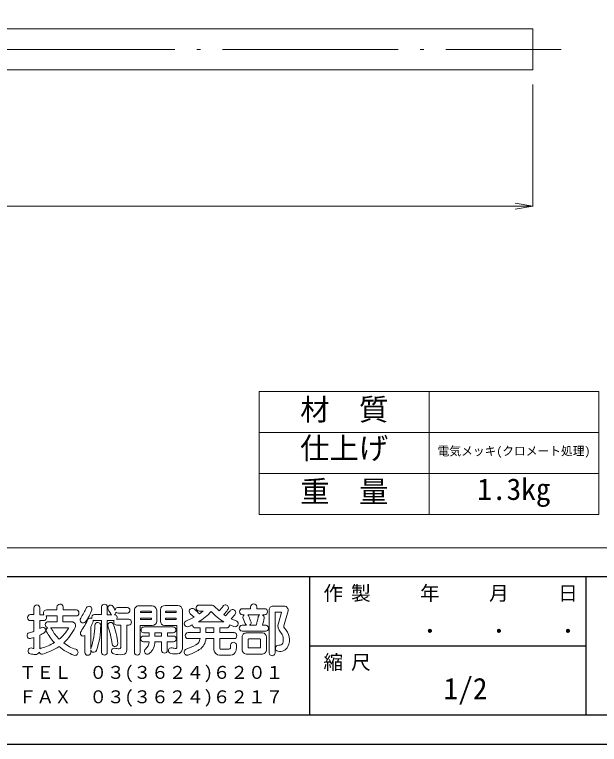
# Model space of a CAD drawing. Units: millimetres at full size, sheet at 1:5; details may follow other scales. Extents: x -1929 to 1929, y -742 to 742.
# Drawn here: x 1113.1 to 1312.8, y -714.2 to -465.1 of the extents above; entities that cross this region are included whole.
import ezdxf
from ezdxf.enums import TextEntityAlignment as Align

# ---------------------------------------------------------------- set-up
doc = ezdxf.new("R2010")
doc.units = ezdxf.units.MM
doc.header["$LTSCALE"] = 5
doc.linetypes.add('LONG_DASHED_DOTTED', pattern=[15.25, 12, -1.5, 0.25, -1.5])
for name, color, linetype, lineweight in [('0-0_中心線等', 4, 'LONG_DASHED_DOTTED', 13), ('0-1_all', 2, 'Continuous', 13), ('0-3_寸法', 4, 'Continuous', 9), ('0-4_レイヤ14', 7, 'Continuous', 13)]:
    doc.layers.add(name, color=color, linetype=linetype, lineweight=lineweight)
doc.styles.add('ＭＳ ゴシック', font='')
doc.styles.get('ＭＳ ゴシック').set_extended_font_data('MS Gothic')

msp = doc.modelspace()

# ---------------------------------------------------------------- linework, layer by layer
at = {"layer": '0-0_中心線等'}
msp.add_line((726.595, -476.949), (1299.762, -476.949), dxfattribs=at)
at = {"layer": '0-1_all'}
for p, q in [((1290.062, -469.949), (750.062, -469.949)), ((1290.062, -469.949), (1290.062, -483.949)), ((1290.062, -483.949), (750.062, -483.949))]:
    msp.add_line(p, q, dxfattribs=at)
at = {"layer": '0-1_all', "color": 4, "lineweight": 18}
msp.add_line((1885.637, -647.026), (572.304, -647.026), dxfattribs=at)
at = {"layer": '0-1_all', "lineweight": 25}
for p, q in [((1885.637, -657.026), (572.304, -657.026)), ((1213.886, -657.026), (1213.886, -704.167)), ((1308.167, -657.026), (1308.167, -704.167)), ((1308.167, -680.596), (1213.886, -680.596)), ((1885.637, -704.167), (572.304, -704.167))]:
    msp.add_line(p, q, dxfattribs=at)
at = {"layer": '0-1_all', "color": 7}
for p, q in [((1151.676, -667.404), (1148.3, -667.393)), ((1155.748, -666.842), (1160.068, -666.842)), ((1164.554, -666.72), (1168.874, -666.72)), ((1176.264, -666.586), (1180.152, -666.586)), ((1201.32, -666.975), (1205.291, -666.972)), ((1148.505, -669.387), (1151.727, -669.398)), ((1154.056, -682.682), (1154.056, -668.282)), ((1156.176, -669.178), (1156.176, -668.89)), ((1156.428, -668.71), (1159.668, -668.71)), ((1161.688, -668.39), (1161.688, -672.098)), ((1162.898, -672.084), (1162.898, -668.196)), ((1164.708, -669.178), (1164.708, -668.89)), ((1164.924, -668.71), (1168.164, -668.71)), ((1170.422, -668.268), (1170.422, -681.552)), ((1174.418, -670.734), (1173.129, -669.574)), ((1177.524, -668.638), (1176.264, -668.638)), ((1184.544, -669.862), (1185.2, -670.269)), ((1190.952, -669.934), (1191.525, -669.934)), ((1196.9, -669.934), (1192.734, -669.931)), ((1197.8, -669.934), (1198.512, -669.934)), ((1200.024, -682.743), (1200.024, -668.271)), ((1202.076, -669.146), (1202.098, -682.725)), ((1204.19, -669.024), (1202.184, -669.027)), ((1203.228, -672.771), (1204.287, -669.146)), ((1206.504, -668.595), (1205.036, -673.671)), ((1152.188, -671.432), (1147.983, -671.432)), ((1159.668, -671.59), (1156.176, -671.59)), ((1175.904, -672.346), (1184.58, -672.346)), ((1191.172, -671.155), (1191.888, -672.955)), ((1131.423, -674.362), (1125.436, -674.359)), ((1139.141, -681.53), (1139.141, -674.056)), ((1156.036, -673.61), (1156.036, -682.718)), ((1160.14, -673.61), (1156.036, -673.61)), ((1157.364, -674.074), (1167.264, -674.074)), ((1168.478, -673.596), (1164.374, -673.596)), ((1168.478, -681.192), (1168.478, -673.596)), ((1188.036, -673.93), (1186.578, -673.315)), ((1192.32, -673.477), (1190.805, -673.477)), ((1193.375, -673.48), (1195.622, -673.466)), ((1198.764, -673.498), (1197.756, -673.498)), ((1121.796, -676.846), (1121.8, -681.552)), ((1137.147, -676.972), (1137.136, -682.804)), ((1190.808, -675.514), (1198.764, -675.514)), ((1190.841, -681.89), (1190.841, -677.498)), ((1192.209, -676.13), (1197.789, -676.13)), ((1199.121, -677.498), (1199.121, -681.89)), ((1159.092, -679.114), (1157.148, -679.114)), ((1176.444, -678.07), (1172.376, -678.07)), ((1192.932, -681.087), (1192.932, -678.279)), ((1193.04, -678.171), (1196.964, -678.171)), ((1197.072, -678.279), (1197.072, -681.087)), ((1139.141, -682.905), (1139.141, -681.912)), ((1183.464, -681.706), (1186.344, -681.71)), ((1196.964, -681.195), (1193.04, -681.195)), ((1186.884, -683.686), (1183.104, -683.686)), ((1197.789, -683.33), (1192.209, -683.33))]:
    msp.add_line(p, q, dxfattribs=at)
at = {"layer": '0-1_all', "lineweight": 25}
msp.add_lwpolyline([(1895.637, 219.167), (1895.637, -714.167), (562.304, -714.167)], dxfattribs=at)
at = {"layer": '0-1_all', "color": 7}
for points in [[(1118.556, -669.862), (1119.744, -669.862), (1119.744, -667.558)], [(1121.76, -667.558), (1121.76, -669.898), (1123.02, -669.898)], [(1124.028, -668.278), (1127.592, -668.278), (1127.592, -667.306)], [(1129.68, -667.234), (1129.68, -668.242), (1134.18, -668.242)], [(1142.835, -667.188), (1142.835, -669.852), (1140.372, -669.844)], [(1146.284, -669.888), (1144.779, -669.888), (1144.779, -667.224)], [(1193.724, -667.234), (1193.724, -667.846), (1190.952, -667.846)], [(1198.516, -667.85), (1195.812, -667.846), (1195.812, -667.198)], [(1159.848, -668.926), (1159.848, -669.178), (1156.176, -669.178)], [(1168.308, -668.962), (1168.308, -669.178), (1164.708, -669.178)], [(1188.328, -669.895), (1187.079, -671.277), (1188.972, -672.058)], [(1119.744, -675.55), (1119.744, -671.914), (1118.556, -671.914)], [(1123.056, -671.914), (1121.764, -671.911), (1121.764, -674.611), (1122.444, -674.258)], [(1124.644, -672.314), (1127.636, -672.31), (1127.636, -670.334), (1123.87, -670.334)], [(1134.144, -670.33), (1129.644, -670.33), (1129.644, -672.346), (1132.632, -672.346)], [(1140.372, -671.893), (1142.799, -671.868), (1142.799, -682.776)], [(1144.775, -682.722), (1144.779, -671.868), (1147.148, -671.868)], [(1156.176, -671.59), (1156.176, -671.122), (1159.848, -671.122), (1159.848, -671.41)], [(1164.672, -671.41), (1164.672, -671.122), (1168.344, -671.122), (1168.344, -671.59), (1164.888, -671.59)], [(1147.994, -673.426), (1149.444, -673.441), (1149.444, -681.073)], [(1151.424, -681.937), (1151.424, -673.477), (1152.191, -673.491)], [(1172.376, -676.018), (1176.444, -676.018), (1176.444, -674.434), (1174.968, -674.434)], [(1185.588, -674.434), (1183.176, -674.434), (1183.176, -676.018), (1188.072, -676.018)], [(1157.148, -677.17), (1159.092, -677.17), (1159.092, -676.09), (1157.364, -676.09)], [(1167.264, -676.09), (1165.32, -676.09), (1165.32, -677.17), (1167.408, -677.17)], [(1119.748, -681.271), (1119.744, -677.674), (1118.52, -678.034)], [(1163.34, -682.102), (1163.34, -679.114), (1161.036, -679.114)], [(1167.408, -679.15), (1165.284, -679.15), (1165.284, -682.102)], [(1181.16, -681.922), (1181.16, -678.07), (1178.46, -678.07)], [(1188.072, -678.07), (1183.212, -678.07), (1183.212, -681.454)]]:
    msp.add_lwpolyline(points, dxfattribs=at)
for points in [[(1178.46, -676.018), (1178.46, -674.434), (1181.16, -674.434), (1181.16, -676.018)], [(1161.036, -677.17), (1161.036, -676.09), (1163.34, -676.09), (1163.34, -677.17)]]:
    msp.add_lwpolyline(points, close=True, dxfattribs=at)
for centre, radius, start, end in [((1120.752, -667.558), 1.008, 0, 180), ((1128.638, -667.328), 1.046, 5.16162, 178.78825), ((1102.897, -650.432), 38.774, 327.83897, 333.89533), ((1138.559, -667.997), 0.982, 344.47088, 149.13194), ((1143.806, -667.269), 0.974, 2.65743, 175.22075), ((1145.947, -667.62), 0.981, 39.76073, 213.34714), ((1123.786, -680.772), 26.739, 27.68206, 31.01901), ((1148.469, -668.383), 1.005, 99.69204, 178.11936), ((1151.478, -668.406), 1.022, 284.1013, 78.7939), ((1155.604, -668.386), 1.551, 84.6577, 176.14211), ((1160.018, -668.516), 1.675, 4.3188, 88.2851), ((1164.525, -668.354), 1.635, 88.98212, 174.43939), ((1168.834, -668.307), 1.588, 1.42591, 88.57409), ((1176.179, -667.612), 1.03, 85.21565, 274.78435), ((1180.153, -668.416), 1.83, 38.34132, 90.03171), ((1195.546, -653.76), 19.433, 224.0906, 229.63465), ((1163.563, -650.892), 26.242, 317.66167, 322.19255), ((1185.128, -667.577), 1.025, 316.5641, 144.28952), ((1194.769, -667.252), 1.045, 2.92254, 179.05298), ((1201.302, -668.253), 1.278, 89.19307, 180.80693), ((1205.164, -668.332), 1.366, 348.88353, 84.65273), ((1118.564, -670.888), 1.026, 90.40207, 269.59793), ((1123.979, -669.297), 1.02, 87.20335, 216.36194), ((1123.078, -670.331), 0.436, 79.47038, 97.51475), ((1134.07, -669.285), 1.048, 274.0587, 83.96578), ((1125.789, -663.519), 14.512, 322.52017, 340.93247), ((1140.467, -670.869), 1.029, 95.25199, 196.35956), ((1185.328, -645.673), 46.062, 209.22135, 211.32661), ((1146.753, -669.05), 0.961, 216.51175, 240.73122), ((1146.752, -669.05), 0.958, 299.00838, 0.50907), ((1147.146, -670.885), 1, 326.80205, 86.00707), ((1148.468, -668.383), 1.005, 220.95549, 272.0853), ((1156.408, -668.948), 0.239, 85.0703, 166.00505), ((1159.586, -668.962), 0.265, 7.73734, 71.8738), ((1164.921, -668.926), 0.216, 89.20636, 170.40478), ((1168.117, -668.905), 0.2, 343.33874, 76.15102), ((1173.817, -668.777), 1.053, 43.31527, 229.18149), ((1156.67, -688.223), 26.974, 43.52437, 48.38744), ((1168.365, -658.687), 15.602, 298.89843, 319.68039), ((1169.524, -659.69), 12.003, 303.95341, 311.79656), ((1192.976, -657.77), 16.821, 220.89475, 240.05998), ((1158.794, -646.869), 34.522, 318.2379, 321.66486), ((1163.286, -649.804), 29.984, 316.95674, 321.33251), ((1187.56, -669.16), 1.063, 316.27473, 144.18881), ((1190.978, -668.89), 1.044, 91.38273, 268.61727), ((1192.126, -670.769), 1.029, 125.75073, 202.00164), ((1191.982, -670.868), 1.201, 19.83388, 51.24147), ((1197.374, -670.925), 1.098, 115.60725, 171.69176), ((1197.321, -670.852), 1.035, 348.76276, 62.43538), ((1198.456, -668.892), 1.044, 273.11641, 86.68568), ((1202.21, -669.158), 0.134, 100.80575, 174.64687), ((1204.169, -669.14), 0.118, 356.94656, 79.96086), ((1123.012, -670.892), 1.023, 272.4735, 33.0471), ((1124.614, -673.329), 1.016, 88.29871, 260.2801), ((1132.648, -673.683), 1.337, 334.67905, 90.68206), ((1136.526, -671.695), 1.018, 142.25368, 319.95188), ((1109.239, -657.76), 32.006, 326.14564, 334.67628), ((1138.979, -672.001), 0.98, 59.28998, 145.80097), ((1115.241, -662.478), 26.557, 334.15239, 338.25325), ((1138.979, -671.999), 0.983, 341.05915, 15.38325), ((1140.478, -670.868), 1.03, 237.61888, 264.13067), ((1141.537, -673.53), 0.992, 0.59001, 175.24486), ((1145.95, -673.471), 0.956, 25.02695, 192.52912), ((1147.979, -672.425), 1.001, 146.13065, 270.84895), ((1152.002, -672.462), 1.046, 280.40453, 79.7958), ((1159.629, -671.371), 0.223, 280.22217, 349.77783), ((1160.091, -672.012), 1.599, 271.74708, 356.90484), ((1164.449, -672.045), 1.552, 181.41256, 267.20689), ((1164.881, -671.379), 0.211, 188.48641, 271.90245), ((1172.074, -672.981), 1.028, 116.15959, 292.66189), ((1158.247, -640.205), 34.547, 292.77555, 297.91046), ((1188.447, -672.966), 1.048, 246.9564, 59.9135), ((1157.689, -684.968), 38.28, 19.11499, 22.27184), ((1192.972, -672.66), 0.914, 296.18107, 14.36857), ((1164.5, -664.357), 32.427, 343.6861, 348.6012), ((1164.95, -664.429), 34.037, 344.54586, 348.77564), ((1122.76, -675.194), 0.988, 297.20782, 108.61187), ((1124.942, -675.227), 1.027, 119.13259, 207.55172), ((1124.71, -675.396), 1.266, 20.83467, 55.01258), ((1137.85, -668.679), 13.499, 207.65985, 225.11312), ((1120.856, -668.672), 12.139, 307.95882, 331.31211), ((1112.998, -663.004), 23.699, 315.73181, 331.65919), ((1131.423, -674.456), 0.0937, 332.58285, 89.7871), ((1111.352, -672.501), 29.212, 342.18109, 358.14176), ((1118.546, -673.875), 23.986, 339.80186, 0.84774), ((1112.3, -684.326), 34.405, 7.38039, 18.02766), ((1125.767, -681.469), 22.664, 4.40922, 21.7609), ((1157.325, -675.082), 1.009, 87.75025, 272.24975), ((1167.228, -675.082), 1.009, 272.04541, 87.95459), ((1159.155, -638.187), 38.143, 290.43055, 292.7805), ((1174.94, -673.418), 1.017, 176.42777, 271.63018), ((1185.552, -673.405), 1.03, 272.01865, 5.01227), ((1190.892, -674.495), 1.022, 94.90973, 265.29273), ((1192.941, -672.524), 1.137, 202.28042, 236.94095), ((1198.822, -674.506), 1.01, 266.72951, 93.27049), ((1206.129, -673.756), 3.063, 161.24678, 223.83895), ((1206.214, -673.69), 1.178, 179.07709, 221.46828), ((1201.438, -678.423), 5.548, 335.50528, 45.43515), ((1118.364, -677.04), 1.006, 101.67968, 278.93001), ((1114.357, -661.36), 15.179, 284.51128, 290.78897), ((1104.695, -643.907), 37.114, 297.43701, 299.92682), ((1142.281, -665.352), 20.979, 209.55916, 222.1121), ((1136.547, -676.22), 0.963, 139.15692, 308.56068), ((1157.148, -678.142), 0.972, 90, 270), ((1167.358, -678.16), 0.991, 272.91436, 87.08564), ((1172.416, -677.044), 1.027, 92.21032, 267.78968), ((1187.979, -677.044), 1.03, 275.19335, 84.80665), ((1192.18, -677.469), 1.339, 88.76802, 181.23198), ((1197.728, -677.522), 1.393, 0.98795, 87.48426), ((1201.146, -678.411), 3.756, 341.65909, 42.40906), ((1118.313, -665.524), 16.241, 284.16041, 301.16522), ((1137.904, -669.636), 12.696, 231.31399, 252.04168), ((1147.389, -679.774), 0.977, 187.78866, 2.7915), ((1155.338, -678.812), 3.767, 311.47438, 355.39551), ((1155.795, -679.053), 5.242, 310.51845, 359.33271), ((1173.752, -677.835), 2.703, 297.61043, 355.00943), ((1173.84, -677.83), 4.627, 300.56225, 357.02537), ((1187.875, -680.344), 1.026, 358.31085, 186.72954), ((1193.03, -678.268), 0.0978, 83.65981, 186.34019), ((1196.946, -678.297), 0.127, 8.1301, 81.8699), ((1203.488, -678.974), 1.372, 263.97953, 333.17799), ((1118.714, -682.251), 1.018, 82.81397, 257.19358), ((1135.442, -618.962), 64.454, 255.07486, 255.6834), ((1119.572, -681.251), 0.177, 247.25275, 353.67834), ((1122.436, -682.091), 0.834, 100.35351, 139.68323), ((1115.379, -659.549), 24.878, 287.10653, 301.31534), ((1140.427, -665.626), 19.422, 231.39313, 248.83033), ((1133.735, -682.735), 1.052, 252.19777, 76.01918), ((1140.135, -681.721), 1.012, 163.88263, 169.1259), ((1140.14, -681.709), 1.019, 191.44348, 333.98847), ((1147.242, -682.334), 1.01, 87.58549, 254.67223), ((1148.985, -674.77), 6.772, 255.45639, 269.01328), ((1148.832, -680.907), 0.635, 273.31027, 344.87745), ((1149.934, -682.035), 1.494, 278.17269, 3.77762), ((1158.472, -682.38), 0.982, 130.62187, 317.89001), ((1164.312, -682.041), 0.974, 183.60276, 356.39724), ((1166.688, -682.166), 1.006, 73.30805, 260.36387), ((1168.396, -676.44), 4.97, 253.40464, 268.45237), ((1168.15, -681.08), 0.346, 288.81189, 341.18811), ((1168.538, -681.404), 1.889, 276.91603, 355.52172), ((1172.077, -682.655), 1.057, 111.34827, 299.15806), ((1163.023, -657.202), 25.959, 289.5098, 297.48733), ((1166.792, -667.184), 17.39, 289.48588, 302.72383), ((1183.123, -681.713), 1.974, 186.09037, 269.46797), ((1183.493, -681.426), 0.282, 185.79899, 264.20101), ((1186.298, -681.136), 0.575, 274.63737, 345.76296), ((1163.873, -680.871), 22.986, 358.98594, 1.01406), ((1186.805, -681.674), 2.014, 272.26902, 346.14192), ((1177.118, -680.343), 11.783, 351.14491, 359.84528), ((1192.371, -681.806), 1.533, 183.14265, 263.91974), ((1193.022, -681.106), 0.0911, 168.084, 281.916), ((1196.889, -681.012), 0.199, 292.38014, 337.61986), ((1197.641, -681.858), 1.48, 275.71763, 358.74472), ((1203.248, -681.374), 1.04, 84.72871, 257.71855), ((1203.604, -678.805), 3.632, 260.85203, 293.52324), ((1203.716, -679.344), 3.095, 295.60443, 333.52528), ((1121.934, -666.903), 16.7, 258.0918, 263.83477), ((1120.177, -681.886), 1.621, 268.70858, 330.00693), ((1122.522, -682.333), 1.009, 201.1212, 279.98795), ((1138.144, -682.756), 1.009, 182.73404, 351.51036), ((1143.786, -682.692), 0.99, 184.81745, 358.31269), ((1149.21, -673.372), 10.185, 257.32159, 275.27475), ((1155.046, -682.686), 0.99, 179.79157, 358.12518), ((1168.09, -675.003), 8.304, 259.09565, 274.66675), ((1201.062, -682.845), 1.043, 174.37383, 6.62086)]:
    msp.add_arc(centre, radius, start, end, dxfattribs=at)
at = {"layer": '0-3_寸法', "lineweight": 13}
for p, q in [((1290.062, -488.949), (1290.062, -530.622)), ((1290.062, -530.442), (738.062, -530.442)), ((1290.062, -530.442), (1284.062, -529.442)), ((1290.062, -530.442), (1284.062, -531.442))]:
    msp.add_line(p, q, dxfattribs=at)
at = {"layer": '0-4_レイヤ14'}
for p, q in [((1196.659, -593.731), (1312.659, -593.731)), ((1196.659, -593.731), (1196.659, -635.731)), ((1254.659, -593.731), (1254.659, -635.731)), ((1312.659, -593.731), (1312.659, -635.731)), ((1196.659, -607.731), (1312.659, -607.731)), ((1196.659, -621.731), (1312.659, -621.731)), ((1196.659, -635.731), (1312.659, -635.731))]:
    msp.add_line(p, q, dxfattribs=at)

# ---------------------------------------------------------------- texts
at = {"layer": '0-1_all', "color": 7, "style": 'ＭＳ ゴシック'}
for s, height, p in [('作', 4.905, (1218.6, -666.457)), ('製', 4.905, (1228.028, -666.457)), ('年', 4.905, (1251.598, -666.457)), ('月', 4.905, (1275.168, -666.457)), ('日', 4.905, (1298.739, -666.457)), ('・', 4.905, (1251.598, -679.421)), ('・', 4.905, (1275.168, -679.421)), ('・', 4.905, (1298.739, -679.421)), ('縮', 4.905, (1218.6, -690.028)), ('尺', 4.905, (1228.028, -690.028)), ('ＴＥＬ\u3000０３(３６２４)６２０１', 4.414, (1114.594, -693.122)), ('1/2', 7.357, (1259.602, -701.009)), ('ＦＡＸ\u3000０３(３６２４)６２１７', 4.414, (1114.594, -701.455))]:
    msp.add_text(s, height=height, dxfattribs=at).set_placement(p, align=Align.BOTTOM_LEFT)
at = {"layer": '0-4_レイヤ14', "style": 'ＭＳ ゴシック'}
for s, height, p in [('材\u3000質', 7.357, (1210.659, -605.736)), ('仕上げ', 7.357, (1210.607, -618.93)), ('電気メッキ(クロメート処理)', 2.943, (1257.569, -616.41)), ('重\u3000量', 7.357, (1210.659, -633.736)), ('1.3kg', 7.357, (1271.116, -632.93))]:
    msp.add_text(s, height=height, dxfattribs=at).set_placement(p, align=Align.BOTTOM_LEFT)

doc.saveas('drawing.dxf')
